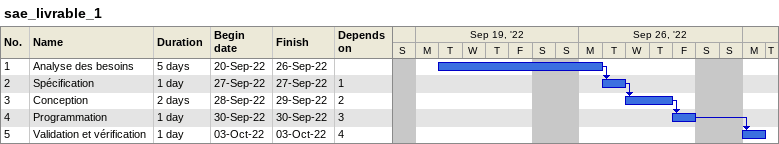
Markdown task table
sae_livrable_1

| ID | Task | Duration | Start | Finish | Predecessors |
|---|---|---|---|---|---|
| 1 | Analyse des besoins | 5d | 2022-09-20 | 2022-09-26 |  |
| 2 | Spécification | 1d | 2022-09-27 | 2022-09-27 | 1 |
| 3 | Conception | 2d | 2022-09-28 | 2022-09-29 | 2 |
| 4 | Programmation | 1d | 2022-09-30 | 2022-09-30 | 3 |
| 5 | Validation et vérification | 1d | 2022-10-03 | 2022-10-03 | 4 |
